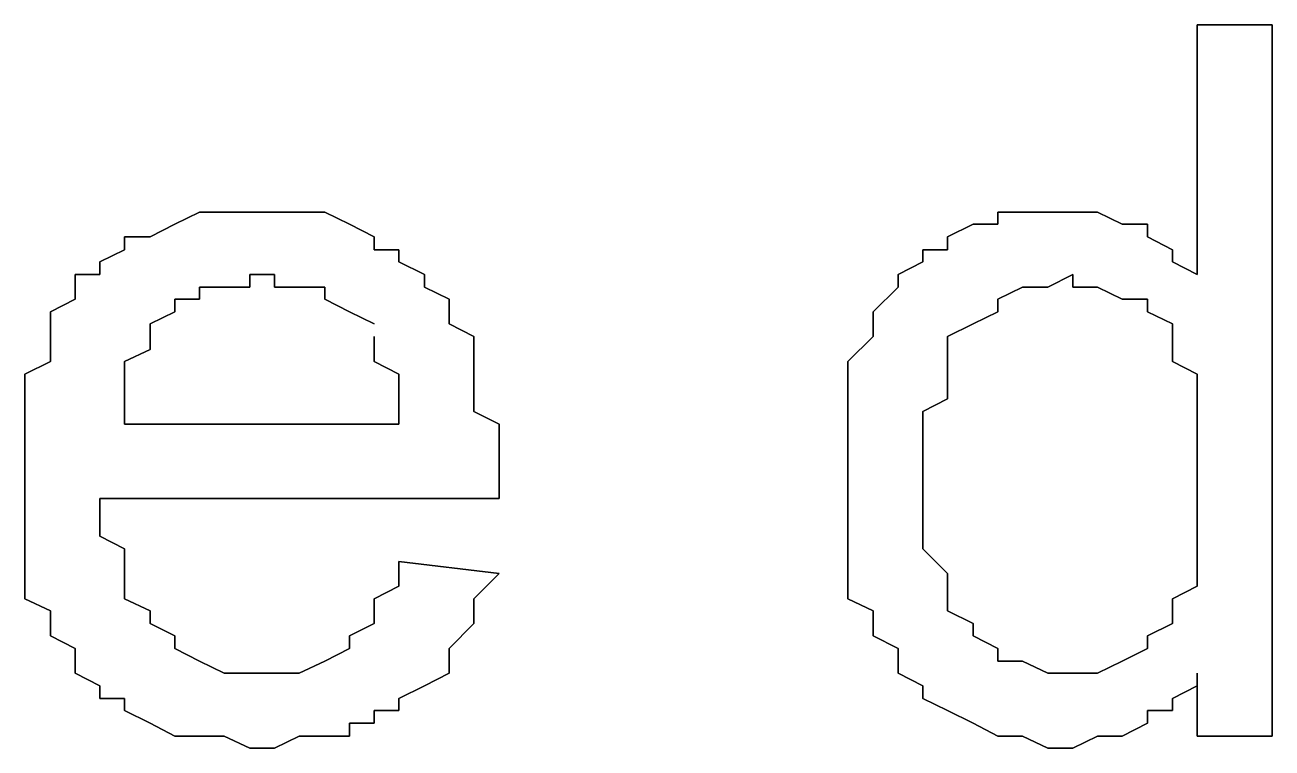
# Model space of a CAD drawing. Header units: metres. Extents: x 2.9 to 42.8, y 1.7 to 28.7.
# Drawn here: x 39.7157 to 39.8921, y 18.0887 to 18.191 of the extents above; entities that cross this region are included whole.
import ezdxf

# ---------------------------------------------------------------- set-up
doc = ezdxf.new("R2010")
doc.units = ezdxf.units.M
doc.layers.add('GRIS', color=8, linetype='Continuous')

msp = doc.modelspace()

# ---------------------------------------------------------------- linework, layer by layer
at = {"layer": 'GRIS', "lineweight": -3}
for points in [[(39.8921, 18.191), (39.8815, 18.191), (39.8921, 18.191)], [(39.8815, 18.191), (39.8815, 18.1557), (39.8815, 18.191)], [(39.8921, 18.0904), (39.8921, 18.191), (39.8921, 18.0904)], [(39.7404, 18.1645), (39.7369, 18.1628), (39.7404, 18.1645)], [(39.7439, 18.1645), (39.7404, 18.1645), (39.7439, 18.1645)], [(39.7475, 18.1645), (39.7439, 18.1645), (39.7475, 18.1645)], [(39.751, 18.1645), (39.7475, 18.1645), (39.751, 18.1645)], [(39.7545, 18.1645), (39.751, 18.1645), (39.7545, 18.1645)], [(39.7581, 18.1645), (39.7545, 18.1645), (39.7581, 18.1645)], [(39.7616, 18.1628), (39.7581, 18.1645), (39.7616, 18.1628)], [(39.8568, 18.1645), (39.8533, 18.1645), (39.8568, 18.1645)], [(39.8533, 18.1645), (39.8533, 18.1628), (39.8533, 18.1645)], [(39.8604, 18.1645), (39.8568, 18.1645), (39.8604, 18.1645)], [(39.8639, 18.1645), (39.8604, 18.1645), (39.8639, 18.1645)], [(39.8674, 18.1645), (39.8639, 18.1645), (39.8674, 18.1645)], [(39.8709, 18.1628), (39.8674, 18.1645), (39.8709, 18.1628)], [(39.7369, 18.1628), (39.7334, 18.161), (39.7369, 18.1628)], [(39.7651, 18.161), (39.7616, 18.1628), (39.7651, 18.161)], [(39.8498, 18.1628), (39.8462, 18.161), (39.8498, 18.1628)], [(39.8533, 18.1628), (39.8498, 18.1628), (39.8533, 18.1628)], [(39.8745, 18.1628), (39.8709, 18.1628), (39.8745, 18.1628)], [(39.8745, 18.161), (39.8745, 18.1628), (39.8745, 18.161)], [(39.7334, 18.161), (39.7298, 18.161), (39.7334, 18.161)], [(39.7298, 18.161), (39.7298, 18.1592), (39.7298, 18.161)], [(39.7651, 18.1592), (39.7651, 18.161), (39.7651, 18.1592)], [(39.8462, 18.161), (39.8462, 18.1592), (39.8462, 18.161)], [(39.878, 18.1592), (39.8745, 18.161), (39.878, 18.1592)], [(39.7298, 18.1592), (39.7263, 18.1575), (39.7298, 18.1592)], [(39.7686, 18.1592), (39.7651, 18.1592), (39.7686, 18.1592)], [(39.7686, 18.1575), (39.7686, 18.1592), (39.7686, 18.1575)], [(39.8462, 18.1592), (39.8427, 18.1592), (39.8462, 18.1592)], [(39.8427, 18.1592), (39.8427, 18.1575), (39.8427, 18.1592)], [(39.878, 18.1575), (39.878, 18.1592), (39.878, 18.1575)], [(39.7263, 18.1575), (39.7263, 18.1557), (39.7263, 18.1575)], [(39.7722, 18.1557), (39.7686, 18.1575), (39.7722, 18.1557)], [(39.8427, 18.1575), (39.8392, 18.1557), (39.8427, 18.1575)], [(39.8815, 18.1557), (39.878, 18.1575), (39.8815, 18.1557)], [(39.7263, 18.1557), (39.7228, 18.1557), (39.7263, 18.1557)], [(39.7228, 18.1557), (39.7228, 18.1539), (39.7228, 18.1557)], [(39.7475, 18.1539), (39.7475, 18.1557), (39.7475, 18.1539)], [(39.7475, 18.1557), (39.751, 18.1557), (39.7475, 18.1557)], [(39.751, 18.1557), (39.751, 18.1539), (39.751, 18.1557)], [(39.7722, 18.1539), (39.7722, 18.1557), (39.7722, 18.1539)], [(39.8392, 18.1557), (39.8392, 18.1539), (39.8392, 18.1557)], [(39.8604, 18.1539), (39.8639, 18.1557), (39.8604, 18.1539)], [(39.8639, 18.1557), (39.8639, 18.1539), (39.8639, 18.1557)], [(39.7228, 18.1539), (39.7228, 18.1522), (39.7228, 18.1539)], [(39.7404, 18.1522), (39.7404, 18.1539), (39.7404, 18.1522)], [(39.7404, 18.1539), (39.7439, 18.1539), (39.7404, 18.1539)], [(39.7439, 18.1539), (39.7475, 18.1539), (39.7439, 18.1539)], [(39.751, 18.1539), (39.7545, 18.1539), (39.751, 18.1539)], [(39.7545, 18.1539), (39.7581, 18.1539), (39.7545, 18.1539)], [(39.7581, 18.1539), (39.7581, 18.1522), (39.7581, 18.1539)], [(39.7757, 18.1522), (39.7722, 18.1539), (39.7757, 18.1522)], [(39.8392, 18.1539), (39.8357, 18.1504), (39.8392, 18.1539)], [(39.8533, 18.1522), (39.8568, 18.1539), (39.8533, 18.1522)], [(39.8568, 18.1539), (39.8604, 18.1539), (39.8568, 18.1539)], [(39.8639, 18.1539), (39.8674, 18.1539), (39.8639, 18.1539)], [(39.8674, 18.1539), (39.8709, 18.1522), (39.8674, 18.1539)], [(39.7228, 18.1522), (39.7193, 18.1504), (39.7228, 18.1522)], [(39.7369, 18.1504), (39.7369, 18.1522), (39.7369, 18.1504)], [(39.7369, 18.1522), (39.7404, 18.1522), (39.7369, 18.1522)], [(39.7581, 18.1522), (39.7616, 18.1504), (39.7581, 18.1522)], [(39.7757, 18.1504), (39.7757, 18.1522), (39.7757, 18.1504)], [(39.8533, 18.1504), (39.8533, 18.1522), (39.8533, 18.1504)], [(39.8709, 18.1522), (39.8745, 18.1522), (39.8709, 18.1522)], [(39.8745, 18.1522), (39.8745, 18.1504), (39.8745, 18.1522)], [(39.7193, 18.1504), (39.7193, 18.1487), (39.7193, 18.1504)], [(39.7334, 18.1487), (39.7369, 18.1504), (39.7334, 18.1487)], [(39.7616, 18.1504), (39.7651, 18.1487), (39.7616, 18.1504)], [(39.7757, 18.1487), (39.7757, 18.1504), (39.7757, 18.1487)], [(39.8357, 18.1504), (39.8357, 18.1487), (39.8357, 18.1504)], [(39.8498, 18.1487), (39.8533, 18.1504), (39.8498, 18.1487)], [(39.8745, 18.1504), (39.878, 18.1487), (39.8745, 18.1504)], [(39.7193, 18.1487), (39.7193, 18.1469), (39.7193, 18.1487)], [(39.7334, 18.1469), (39.7334, 18.1487), (39.7334, 18.1469)], [(39.7792, 18.1469), (39.7757, 18.1487), (39.7792, 18.1469)], [(39.8357, 18.1487), (39.8357, 18.1469), (39.8357, 18.1487)], [(39.8462, 18.1469), (39.8498, 18.1487), (39.8462, 18.1469)], [(39.878, 18.1487), (39.878, 18.1469), (39.878, 18.1487)], [(39.7193, 18.1469), (39.7193, 18.1434), (39.7193, 18.1469)], [(39.7334, 18.1451), (39.7334, 18.1469), (39.7334, 18.1451)], [(39.7651, 18.1469), (39.7651, 18.1451), (39.7651, 18.1469)], [(39.7792, 18.1434), (39.7792, 18.1469), (39.7792, 18.1434)], [(39.8357, 18.1469), (39.8321, 18.1434), (39.8357, 18.1469)], [(39.8462, 18.1451), (39.8462, 18.1469), (39.8462, 18.1451)], [(39.878, 18.1469), (39.878, 18.1451), (39.878, 18.1469)], [(39.7298, 18.1434), (39.7334, 18.1451), (39.7298, 18.1434)], [(39.7651, 18.1451), (39.7651, 18.1434), (39.7651, 18.1451)], [(39.8462, 18.1434), (39.8462, 18.1451), (39.8462, 18.1434)], [(39.878, 18.1451), (39.878, 18.1434), (39.878, 18.1451)], [(39.7193, 18.1434), (39.7157, 18.1416), (39.7193, 18.1434)], [(39.7298, 18.1416), (39.7298, 18.1434), (39.7298, 18.1416)], [(39.7651, 18.1434), (39.7686, 18.1416), (39.7651, 18.1434)], [(39.7792, 18.1416), (39.7792, 18.1434), (39.7792, 18.1416)], [(39.8321, 18.1434), (39.8321, 18.1416), (39.8321, 18.1434)], [(39.8462, 18.1416), (39.8462, 18.1434), (39.8462, 18.1416)], [(39.878, 18.1434), (39.8815, 18.1416), (39.878, 18.1434)], [(39.7157, 18.1416), (39.7157, 18.1398), (39.7157, 18.1416)], [(39.7298, 18.1398), (39.7298, 18.1416), (39.7298, 18.1398)], [(39.7686, 18.1416), (39.7686, 18.1398), (39.7686, 18.1416)], [(39.7792, 18.1398), (39.7792, 18.1416), (39.7792, 18.1398)], [(39.8321, 18.1416), (39.8321, 18.1398), (39.8321, 18.1416)], [(39.8462, 18.1381), (39.8462, 18.1416), (39.8462, 18.1381)], [(39.8815, 18.1416), (39.8815, 18.1398), (39.8815, 18.1416)], [(39.7157, 18.1398), (39.7157, 18.1363), (39.7157, 18.1398)], [(39.7298, 18.1363), (39.7298, 18.1398), (39.7298, 18.1363)], [(39.7686, 18.1398), (39.7686, 18.1363), (39.7686, 18.1398)], [(39.7792, 18.1363), (39.7792, 18.1398), (39.7792, 18.1363)], [(39.8321, 18.1398), (39.8321, 18.1363), (39.8321, 18.1398)], [(39.8815, 18.1398), (39.8815, 18.1363), (39.8815, 18.1398)], [(39.8427, 18.1363), (39.8462, 18.1381), (39.8427, 18.1363)], [(39.7157, 18.1363), (39.7157, 18.1345), (39.7157, 18.1363)], [(39.7298, 18.1345), (39.7298, 18.1363), (39.7298, 18.1345)], [(39.7686, 18.1363), (39.7686, 18.1345), (39.7686, 18.1363)], [(39.7828, 18.1345), (39.7792, 18.1363), (39.7828, 18.1345)], [(39.8321, 18.1363), (39.8321, 18.1345), (39.8321, 18.1363)], [(39.8427, 18.1345), (39.8427, 18.1363), (39.8427, 18.1345)], [(39.8815, 18.1363), (39.8815, 18.1345), (39.8815, 18.1363)], [(39.7157, 18.1345), (39.7157, 18.1328), (39.7157, 18.1345)], [(39.7686, 18.1345), (39.7298, 18.1345), (39.7686, 18.1345)], [(39.7828, 18.131), (39.7828, 18.1345), (39.7828, 18.131)], [(39.8321, 18.1345), (39.8321, 18.1328), (39.8321, 18.1345)], [(39.8427, 18.131), (39.8427, 18.1345), (39.8427, 18.131)], [(39.8815, 18.1345), (39.8815, 18.1328), (39.8815, 18.1345)], [(39.7157, 18.1328), (39.7157, 18.1292), (39.7157, 18.1328)], [(39.8321, 18.1328), (39.8321, 18.1292), (39.8321, 18.1328)], [(39.8815, 18.1328), (39.8815, 18.1292), (39.8815, 18.1328)], [(39.7828, 18.1292), (39.7828, 18.131), (39.7828, 18.1292)], [(39.8427, 18.1275), (39.8427, 18.131), (39.8427, 18.1275)], [(39.7157, 18.1292), (39.7157, 18.1257), (39.7157, 18.1292)], [(39.7828, 18.1275), (39.7828, 18.1292), (39.7828, 18.1275)], [(39.8321, 18.1292), (39.8321, 18.1275), (39.8321, 18.1292)], [(39.8815, 18.1292), (39.8815, 18.1257), (39.8815, 18.1292)], [(39.7828, 18.1257), (39.7828, 18.1275), (39.7828, 18.1257)], [(39.8321, 18.1275), (39.8321, 18.1257), (39.8321, 18.1275)], [(39.8427, 18.124), (39.8427, 18.1275), (39.8427, 18.124)], [(39.7157, 18.1257), (39.7157, 18.1222), (39.7157, 18.1257)], [(39.7828, 18.124), (39.7828, 18.1257), (39.7828, 18.124)], [(39.8321, 18.1257), (39.8321, 18.124), (39.8321, 18.1257)], [(39.8815, 18.1257), (39.8815, 18.124), (39.8815, 18.1257)], [(39.7263, 18.1204), (39.7263, 18.124), (39.7263, 18.1204)], [(39.7263, 18.124), (39.7828, 18.124), (39.7263, 18.124)], [(39.8321, 18.124), (39.8321, 18.1204), (39.8321, 18.124)], [(39.8427, 18.1222), (39.8427, 18.124), (39.8427, 18.1222)], [(39.8815, 18.124), (39.8815, 18.1204), (39.8815, 18.124)], [(39.7157, 18.1222), (39.7157, 18.1204), (39.7157, 18.1222)], [(39.8427, 18.1187), (39.8427, 18.1222), (39.8427, 18.1187)], [(39.7157, 18.1204), (39.7157, 18.1169), (39.7157, 18.1204)], [(39.7263, 18.1187), (39.7263, 18.1204), (39.7263, 18.1187)], [(39.8321, 18.1204), (39.8321, 18.1187), (39.8321, 18.1204)], [(39.8815, 18.1204), (39.8815, 18.1187), (39.8815, 18.1204)], [(39.7298, 18.1169), (39.7263, 18.1187), (39.7298, 18.1169)], [(39.8321, 18.1187), (39.8321, 18.1169), (39.8321, 18.1187)], [(39.8427, 18.1169), (39.8427, 18.1187), (39.8427, 18.1169)], [(39.8815, 18.1187), (39.8815, 18.1151), (39.8815, 18.1187)], [(39.7157, 18.1169), (39.7157, 18.1151), (39.7157, 18.1169)], [(39.7298, 18.1134), (39.7298, 18.1169), (39.7298, 18.1134)], [(39.8321, 18.1169), (39.8321, 18.1134), (39.8321, 18.1169)], [(39.8462, 18.1134), (39.8427, 18.1169), (39.8462, 18.1134)], [(39.7157, 18.1151), (39.7157, 18.1134), (39.7157, 18.1151)], [(39.7686, 18.1151), (39.7686, 18.1116), (39.7686, 18.1151)], [(39.7828, 18.1134), (39.7686, 18.1151), (39.7828, 18.1134)], [(39.8815, 18.1151), (39.8815, 18.1134), (39.8815, 18.1151)], [(39.7157, 18.1134), (39.7157, 18.1098), (39.7157, 18.1134)], [(39.7298, 18.1116), (39.7298, 18.1134), (39.7298, 18.1116)], [(39.7792, 18.1098), (39.7828, 18.1134), (39.7792, 18.1098)], [(39.8321, 18.1134), (39.8321, 18.1116), (39.8321, 18.1134)], [(39.8462, 18.1116), (39.8462, 18.1134), (39.8462, 18.1116)], [(39.8815, 18.1134), (39.8815, 18.1116), (39.8815, 18.1134)], [(39.7298, 18.1098), (39.7298, 18.1116), (39.7298, 18.1098)], [(39.7686, 18.1116), (39.7651, 18.1098), (39.7686, 18.1116)], [(39.8321, 18.1116), (39.8321, 18.1098), (39.8321, 18.1116)], [(39.8462, 18.1098), (39.8462, 18.1116), (39.8462, 18.1098)], [(39.8815, 18.1116), (39.878, 18.1098), (39.8815, 18.1116)], [(39.7157, 18.1098), (39.7193, 18.1081), (39.7157, 18.1098)], [(39.7334, 18.1081), (39.7298, 18.1098), (39.7334, 18.1081)], [(39.7651, 18.1098), (39.7651, 18.1081), (39.7651, 18.1098)], [(39.7792, 18.1081), (39.7792, 18.1098), (39.7792, 18.1081)], [(39.8321, 18.1098), (39.8357, 18.1081), (39.8321, 18.1098)], [(39.8462, 18.1081), (39.8462, 18.1098), (39.8462, 18.1081)], [(39.878, 18.1098), (39.878, 18.1081), (39.878, 18.1098)], [(39.7193, 18.1081), (39.7193, 18.1063), (39.7193, 18.1081)], [(39.7334, 18.1063), (39.7334, 18.1081), (39.7334, 18.1063)], [(39.7651, 18.1081), (39.7651, 18.1063), (39.7651, 18.1081)], [(39.7792, 18.1063), (39.7792, 18.1081), (39.7792, 18.1063)], [(39.8357, 18.1081), (39.8357, 18.1063), (39.8357, 18.1081)], [(39.8498, 18.1063), (39.8462, 18.1081), (39.8498, 18.1063)], [(39.878, 18.1081), (39.878, 18.1063), (39.878, 18.1081)], [(39.7193, 18.1063), (39.7193, 18.1046), (39.7193, 18.1063)], [(39.7369, 18.1046), (39.7334, 18.1063), (39.7369, 18.1046)], [(39.7651, 18.1063), (39.7616, 18.1046), (39.7651, 18.1063)], [(39.7757, 18.1028), (39.7792, 18.1063), (39.7757, 18.1028)], [(39.8357, 18.1063), (39.8357, 18.1046), (39.8357, 18.1063)], [(39.8498, 18.1046), (39.8498, 18.1063), (39.8498, 18.1046)], [(39.878, 18.1063), (39.8745, 18.1046), (39.878, 18.1063)], [(39.7193, 18.1046), (39.7228, 18.1028), (39.7193, 18.1046)], [(39.7369, 18.1028), (39.7369, 18.1046), (39.7369, 18.1028)], [(39.7616, 18.1046), (39.7616, 18.1028), (39.7616, 18.1046)], [(39.8357, 18.1046), (39.8392, 18.1028), (39.8357, 18.1046)], [(39.8533, 18.1028), (39.8498, 18.1046), (39.8533, 18.1028)], [(39.8745, 18.1046), (39.8745, 18.1028), (39.8745, 18.1046)], [(39.7228, 18.1028), (39.7228, 18.101), (39.7228, 18.1028)], [(39.7404, 18.101), (39.7369, 18.1028), (39.7404, 18.101)], [(39.7616, 18.1028), (39.7581, 18.101), (39.7616, 18.1028)], [(39.7757, 18.101), (39.7757, 18.1028), (39.7757, 18.101)], [(39.8392, 18.1028), (39.8392, 18.101), (39.8392, 18.1028)], [(39.8533, 18.101), (39.8533, 18.1028), (39.8533, 18.101)], [(39.8745, 18.1028), (39.8709, 18.101), (39.8745, 18.1028)], [(39.7228, 18.101), (39.7228, 18.0993), (39.7228, 18.101)], [(39.7439, 18.0993), (39.7404, 18.101), (39.7439, 18.0993)], [(39.7581, 18.101), (39.7545, 18.0993), (39.7581, 18.101)], [(39.7757, 18.0993), (39.7757, 18.101), (39.7757, 18.0993)], [(39.8392, 18.101), (39.8392, 18.0993), (39.8392, 18.101)], [(39.8568, 18.101), (39.8533, 18.101), (39.8568, 18.101)], [(39.8604, 18.0993), (39.8568, 18.101), (39.8604, 18.0993)], [(39.8709, 18.101), (39.8674, 18.0993), (39.8709, 18.101)], [(39.7228, 18.0993), (39.7263, 18.0975), (39.7228, 18.0993)], [(39.7475, 18.0993), (39.7439, 18.0993), (39.7475, 18.0993)], [(39.751, 18.0993), (39.7475, 18.0993), (39.751, 18.0993)], [(39.7545, 18.0993), (39.751, 18.0993), (39.7545, 18.0993)], [(39.7722, 18.0975), (39.7757, 18.0993), (39.7722, 18.0975)], [(39.8392, 18.0993), (39.8427, 18.0975), (39.8392, 18.0993)], [(39.8639, 18.0993), (39.8604, 18.0993), (39.8639, 18.0993)], [(39.8674, 18.0993), (39.8639, 18.0993), (39.8674, 18.0993)], [(39.8815, 18.0975), (39.8815, 18.0993), (39.8815, 18.0975)], [(39.8815, 18.0993), (39.8815, 18.0904), (39.8815, 18.0993)], [(39.7263, 18.0975), (39.7263, 18.0957), (39.7263, 18.0975)], [(39.7686, 18.0957), (39.7722, 18.0975), (39.7686, 18.0957)], [(39.8427, 18.0975), (39.8427, 18.0957), (39.8427, 18.0975)], [(39.878, 18.0957), (39.8815, 18.0975), (39.878, 18.0957)], [(39.7263, 18.0957), (39.7298, 18.0957), (39.7263, 18.0957)], [(39.7298, 18.0957), (39.7298, 18.094), (39.7298, 18.0957)], [(39.7686, 18.094), (39.7686, 18.0957), (39.7686, 18.094)], [(39.8427, 18.0957), (39.8462, 18.094), (39.8427, 18.0957)], [(39.878, 18.094), (39.878, 18.0957), (39.878, 18.094)], [(39.7298, 18.094), (39.7334, 18.0922), (39.7298, 18.094)], [(39.7651, 18.0922), (39.7651, 18.094), (39.7651, 18.0922)], [(39.7651, 18.094), (39.7686, 18.094), (39.7651, 18.094)], [(39.8462, 18.094), (39.8498, 18.0922), (39.8462, 18.094)], [(39.8745, 18.0922), (39.8745, 18.094), (39.8745, 18.0922)], [(39.8745, 18.094), (39.878, 18.094), (39.8745, 18.094)], [(39.7334, 18.0922), (39.7369, 18.0904), (39.7334, 18.0922)], [(39.7616, 18.0904), (39.7616, 18.0922), (39.7616, 18.0904)], [(39.7616, 18.0922), (39.7651, 18.0922), (39.7616, 18.0922)], [(39.8498, 18.0922), (39.8533, 18.0904), (39.8498, 18.0922)], [(39.8709, 18.0904), (39.8745, 18.0922), (39.8709, 18.0904)], [(39.7369, 18.0904), (39.7404, 18.0904), (39.7369, 18.0904)], [(39.7404, 18.0904), (39.7439, 18.0904), (39.7404, 18.0904)], [(39.7439, 18.0904), (39.7475, 18.0887), (39.7439, 18.0904)], [(39.751, 18.0887), (39.7545, 18.0904), (39.751, 18.0887)], [(39.7545, 18.0904), (39.7581, 18.0904), (39.7545, 18.0904)], [(39.7581, 18.0904), (39.7616, 18.0904), (39.7581, 18.0904)], [(39.8533, 18.0904), (39.8568, 18.0904), (39.8533, 18.0904)], [(39.8568, 18.0904), (39.8604, 18.0887), (39.8568, 18.0904)], [(39.8639, 18.0887), (39.8674, 18.0904), (39.8639, 18.0887)], [(39.8674, 18.0904), (39.8709, 18.0904), (39.8674, 18.0904)], [(39.8815, 18.0904), (39.8921, 18.0904), (39.8815, 18.0904)], [(39.7475, 18.0887), (39.751, 18.0887), (39.7475, 18.0887)], [(39.8604, 18.0887), (39.8639, 18.0887), (39.8604, 18.0887)]]:
    msp.add_lwpolyline(points, dxfattribs=at)

doc.saveas('drawing.dxf')
